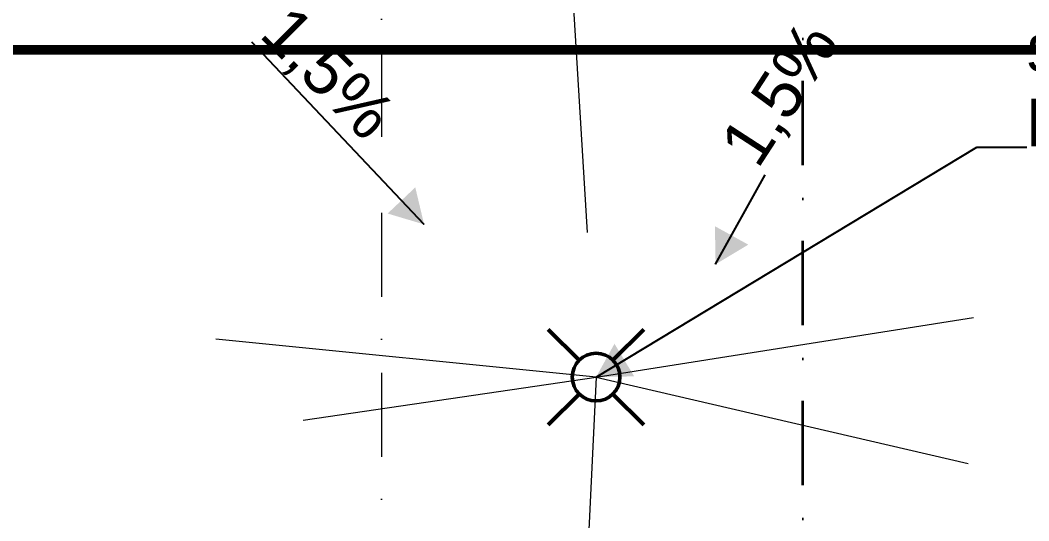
# Model space of a CAD drawing. Header units: millimetres. Extents: x 1322820 to 1391563, y 1051909 to 1098256.
# Drawn here: x 1354790 to 1356902, y 1077518 to 1078567 of the extents above; entities that cross this region are included whole.
import ezdxf
from ezdxf.enums import TextEntityAlignment as Align

# ---------------------------------------------------------------- set-up
doc = ezdxf.new("R2010")
doc.units = ezdxf.units.MM
doc.header["$MEASUREMENT"] = 0
doc.linetypes.add('AStair_dashed', pattern=[1800, 800, -1000])
doc.linetypes.add('Dot & Dashed', pattern=[335.138881, 176.388884, -88.194442, 0, -70.555556])
doc.layers.get('0').update_dxf_attribs({"true_color": 0x787878})
for name, color, linetype, lineweight, true_color in [('0_Pen_No__21', 7, 'Continuous', 20, 0x787878), ('arhitectura - adnotatii_Pen_No__1', 7, 'Continuous', 13, 0x787878), ('arhitectura - desen 2D_Pen_No__2', 7, 'Continuous', 13, 0x787878), ('arhitectura - ghena_Pen_No__41', 7, 'Continuous', 50, 0x787878), ('New_arhitectura - axe_Pen_No__201', 7, 'Continuous', 35, 0x787878), ('New_arhitectura - desen 2D_Pen_No__2', 7, 'Continuous', 13, 0x787878)]:
    doc.layers.add(name, color=color, linetype=linetype, lineweight=lineweight, true_color=true_color)
doc.layers.add('arhitectura - ghena', color=7, linetype='Continuous', true_color=0x787878)
doc.layers.add('New_arhitectura - axe', color=7, linetype='Continuous', true_color=0x787878)
for name, color, linetype in [('Circuit echipo', 7, 'Continuous'), ('circuite iluminat vitali', 1, 'Continuous'), ('circuite prize vitali', 1, 'Continuous')]:
    doc.layers.add(name, color=color, linetype=linetype)
doc.styles.add('GENERATED_STYLE_1', font='arialbd.ttf')
doc.styles.add('GENERATED_STYLE_2', font='arial.ttf')
doc.dimstyles.new('GENERATED_STYLE__2', dxfattribs={"dimtxt": 0.18, "dimasz": 76, "dimexe": 0.18, "dimexo": 0.0625, "dimgap": 0.09, "dimtad": 0, "dimtih": 1, "dimtoh": 1, "dimdec": 4, "dimzin": 0, "dimdsep": 46, "dimcen": 0.09, "dimadec": 0, "dimazin": 0, "dimtfac": 1, "dimtdec": 4, "dimtmove": 0, "dimatfit": 3, "dimldrblk": 'ARROWHEAD_16', "dimfxl": 1, "dimtolj": 1, "dimtzin": 0, "dimarcsym": 0})

# ---------------------------------------------------------------- blocks, each defined once
blk = doc.blocks.new('Floor Drain Symbol 23')
at = {"layer": 'arhitectura - ghena_Pen_No__41', "color": 7, "linetype": 'Continuous', "lineweight": 50}
for p, q in [((64.6, 135.4), (0, 200)), ((135.4, 135.4), (200, 200)), ((64.6, 64.6), (0, 0)), ((135.4, 64.6), (200, 0))]:
    blk.add_line(p, q, dxfattribs=at)
at = {"layer": 'arhitectura - ghena_Pen_No__41', "color": 7, "linetype": 'Continuous', "lineweight": 50, "flags": 128}
blk.add_lwpolyline([(150, 100, 1), (50, 100, 1)], format="xyb", close=True, dxfattribs=at)
blk = doc.blocks.new('Cutting Plane_10_1', base_point=(1355546.7, 1081913.8))
at = {"layer": '0_Pen_No__21', "color": 7, "linetype": 'Dot & Dashed', "lineweight": 20}
blk.add_line((1355546.7, 1081851.3), (1355546.7, 1061786.4), dxfattribs=at)
blk = doc.blocks.new('ARROWHEAD_16')
at = {"linetype": 'Continuous', "lineweight": 0}
blk.add_hatch(color=0, dxfattribs=at).paths.add_polyline_path([(-0.9093, 0.525), (0, 0), (-0.9093, -0.525)])
at = {"color": 0, "linetype": 'Continuous', "lineweight": 0}
blk.add_line((0, 0), (-1, 0), dxfattribs=at)
blk = doc.blocks.new('Standard grid marker')
at = {"layer": 'New_arhitectura - axe_Pen_No__201', "linetype": 'Dot & Dashed', "lineweight": 35}
blk.add_line((1000, 0), (43350, 0), dxfattribs=at)
at = {"layer": 'New_arhitectura - axe_Pen_No__201', "lineweight": 35, "style": 'GENERATED_STYLE_1'}
for tag, p in [('AC_MarkerText_1_0', (-106.1, 7.1)), ('AC_MarkerText_1_1', (44456, 7.1))]:
    blk.add_attdef(tag, text='', height=125, rotation=270, dxfattribs=at).set_placement(p, align=Align.MIDDLE_CENTER)
blk = doc.blocks.new('terasa')
at = {"layer": 'arhitectura - desen 2D_Pen_No__2', "linetype": 'AStair_dashed', "lineweight": 13}
for p, q in [((1355995.913, 1077819.325), (1346478.502, 1078770.6)), ((1355995.913, 1077819.325), (1357078.539, 1077990.042)), ((1346478.502, 1076420.6), (1355995.913, 1077819.325)), ((1355995.913, 1077819.325), (1357078.539, 1077568.307))]:
    blk.add_line(p, q, dxfattribs=at)
at = {"layer": 'New_arhitectura - desen 2D_Pen_No__2', "linetype": 'AStair_dashed', "lineweight": 13}
for p, q in [((1355928.539, 1078920.6), (1355995.913, 1077819.325)), ((1355995.913, 1077819.325), (1355928.539, 1076420.6))]:
    blk.add_line(p, q, dxfattribs=at)
at = {"lineweight": 20}
blk.add_blockref('Cutting Plane_10_1', (1355546.705, 1081913.834), dxfattribs=at)
at = {"layer": 'arhitectura - ghena', "linetype": 'Continuous', "lineweight": 13, "zscale": 1000}
blk.add_blockref('Floor Drain Symbol 23', (1355895.913, 1077719.325), dxfattribs=at)
at = {"layer": 'New_arhitectura - axe', "linetype": 'Continuous', "lineweight": 13, "zscale": 1000, "rotation": 90}
blk.add_blockref('Standard grid marker', (1356428.539, 1052120.65), dxfattribs=at)
at = {"layer": 'arhitectura - adnotatii_Pen_No__1', "linetype": 'Continuous', "lineweight": 13, "char_height": 100, "attachment_point": 7, "style": 'GENERATED_STYLE_2'}
for insert, rotation in [((1355274.78, 1078521.344), 315), ((1356349.951, 1078243.151), 57.037678)]:
    blk.add_mtext('\\A1;1,5%', dxfattribs=dict(at, insert=insert, rotation=rotation))
at = {"layer": 'arhitectura - adnotatii_Pen_No__1', "linetype": 'Continuous', "lineweight": 13, "insert": (1356897.533, 1078301.162), "char_height": 100, "attachment_point": 7, "line_spacing_factor": 0.940857, "style": 'GENERATED_STYLE_2'}
blk.add_mtext("\\A1;scurgere ape pluviale\\P{\\fArial|b1|i0|c0|p34;P3'}", dxfattribs=at)
at = {"layer": 'arhitectura - adnotatii_Pen_No__1', "linetype": 'Continuous', "lineweight": 13, "annotation_type": 0, "has_hookline": 1, "text_width": 294.611}
for points, hookline_direction, horizontal_direction in [([(1355635.851, 1078139.219), (1355274.844, 1078521.28)], 1, (0.707107, -0.707107, 0)), ([(1356246.149, 1078055.718), (1356349.902, 1078243.075)], 0, (0.544087, 0.839029, 0))]:
    blk.add_leader(points, dimstyle='GENERATED_STYLE__2', dxfattribs=dict(at, hookline_direction=hookline_direction, horizontal_direction=horizontal_direction))
at = {"layer": 'arhitectura - adnotatii_Pen_No__1', "linetype": 'Continuous', "lineweight": 13, "annotation_type": 0, "has_hookline": 1, "hookline_direction": 0, "text_width": 1317.872}
blk.add_leader([(1355995.913, 1077819.325), (1356793.128, 1078301.162), (1356897.443, 1078301.162)], dimstyle='GENERATED_STYLE__2', dxfattribs=at)

msp = doc.modelspace()

# ---------------------------------------------------------------- block references
msp.add_blockref('terasa', (0, 0))

# ---------------------------------------------------------------- next in the draw order: linework, layer by layer
at = {"layer": 'Circuit echipo', "linetype": 'Continuous', "flags": 128}
msp.add_lwpolyline([(1356146.5, 1078505, 0, 0, 0), (1356146.5, 1078505, 0, 0, 0), (1356146.5, 1078505, 0, 0, 0), (1357069.5, 1079429.5, 137.7, 0, 0), (1357300.8, 1079660.9, 0, 0, 0)], format="xyseb", dxfattribs=at)
at = {"layer": 'circuite iluminat vitali', "lineweight": 20, "const_width": 20}
msp.add_lwpolyline([(1361574.6, 1081020.8), (1361607.1, 1081020.8), (1361607.1, 1083222.2), (1362204.3, 1083222.2), (1362204.3, 1078505.1), (1346202.7, 1078505.1), (1346202.7, 1079609.7), (1345979.5, 1079609.7), (1345979.5, 1079609.7), (1345979.5, 1079609.7)], dxfattribs=at)
at = {"layer": 'circuite prize vitali', "linetype": 'Continuous', "flags": 128}
msp.add_lwpolyline([(1356138.2, 1078279.9, 0, 0, 0), (1356138.2, 1078279.9, 0, 0, 0), (1356138.2, 1078279.9, 0, 0, 0), (1357061.2, 1079204.4, 137.7, 0, 0), (1357292.5, 1079435.8, 0, 0, 0)], format="xyseb", dxfattribs=at)

doc.saveas('drawing.dxf')
